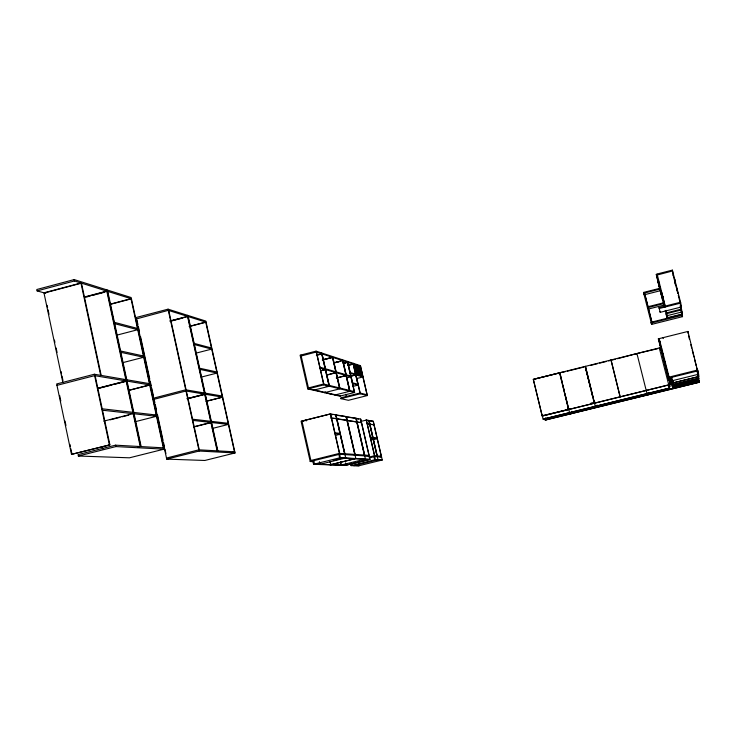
<?xml version="1.0" encoding="UTF-8"?>
<svg xmlns="http://www.w3.org/2000/svg" width="736" height="736" viewBox="0 0 736 736"><rect width="100%" height="100%" fill="white"/><g stroke="black" fill="none" stroke-linecap="round" stroke-linejoin="round"><path stroke-width="1.1" d="M163.76 447.856L115.58 445.17L78.08 454.609L78.375 456.016L129.462 457.81L164.036 449.153L131.174 297.546L74.161 279.579L36.8 289.506L37.094 290.886L45.761 293.324M37.094 290.886L74.456 280.968L131.45 298.816L110.52 304.318M44.51 292.974L81.475 283.167L101.182 375.406M84.576 296.958L106.784 291.088L125.828 379.601L123.657 380.162M85.072 297.105L107.263 291.244M86.682 296.958L90.004 296.074M92.221 295.495L95.551 294.612M97.768 294.023L104.42 292.266M110.06 304.18L131.008 298.669L149.417 383.622M168.066 309.175L136.031 317.547L166.722 459.126L204.838 460.469L235.042 452.953L205.832 321.08L168.066 309.175L199.152 451.03L235.042 452.953M169.85 320.979L187.533 316.37L204.415 392.987M170.228 321.089L187.892 316.489M116.739 335.174L137.733 329.71L114.696 323.674M170.596 321.2L182.74 318.035M189.134 326.388L205.74 322.074L222.116 395.996M189.483 326.49L206.08 322.184L168.323 310.362L136.703 318.844M122.654 362.682L143.704 357.254L120.87 352.332M149.85 383.695L94.337 374.238L56.672 383.953L71.493 454.37L109.894 444.848L95.156 375.737M196.19 353.096L211.729 349.094L194.414 344.558M97.906 388.185L126.123 380.935L140.236 446.55L138.055 447.092M98.394 388.258L126.592 381.018M98.891 388.323L111.89 384.992M114.062 384.431L125.976 381.377M128.598 390.301L149.693 384.9L163.337 447.838M129.048 390.365L147.908 385.544M201.471 377.044L217.037 373.069L199.879 369.371M367.181 394.79L360.014 393.015L340.685 397.863L340.869 398.654L348.422 400.301L367.365 395.554L360.447 365.672L316.075 351.146L300.104 355.221L307.768 388.921L339.866 396.143L354.623 392.435L347.475 361.422M316.351 355.129L321.88 353.841M317.823 354.991L322.083 353.906L329.296 385.416L326.094 386.225M659.005 307.648L660.229 312.322L681.26 307.032L680.524 302.229L659.005 307.648L659.226 308.494L680.736 303.076L672.364 270.13L657.101 274.013L665.215 306.084M660.054 286.911L659.254 287.114L656.291 274.418L657.147 274.206M323.113 359.646L332.433 357.273L339.48 387.936M322.267 359.968L332.626 357.328M322.46 360.024L332.81 357.392L339.848 388.028M672.575 270.977L657.34 274.96M186.87 398.664L204.663 394.137L217.157 450.846M188.342 398.434L205.013 394.202M188.71 398.489L205.372 394.257L217.847 450.883M103.785 421.13L133.161 413.669L102.506 410.21M333.914 362.784L342.608 360.576L349.471 390.411M334.098 362.839L340.612 361.183M110.188 419.842L119.968 417.358M122.139 416.806L128.662 415.15M334.273 362.894L340.786 361.247M343.197 363.253L347.484 362.158L354.264 391.589M343.372 363.308L347.659 362.222M344.614 363.087L346.757 362.544M322.957 369.214L325.091 368.672L319.93 367.181M321.025 370.613L325.284 369.527L320.123 368.046M322.488 370.456L325.68 369.647L335.956 372.591L326.618 374.955M206.761 401.065L222.364 397.118L234.48 451.812L232.318 452.346M347.889 365.35L353.16 364.007L357.834 384.238M205.988 401.405L222.686 397.173L185.996 391L154.137 399.271M348.054 365.406L353.501 364.118L360.18 393.052M153.99 415.582L156.216 415.012L133.805 412.436M652.271 323.408L651.48 323.601L651.029 322.276L682.143 314.474L682.53 316.646L651.673 324.383L643.512 292.44L660.137 288.227M135.35 421.654L156.501 416.3L134.09 413.77M356.077 366.16L358.165 365.636L359.214 370.19M643.715 293.222L660.339 289.009M356.242 366.215L358.322 365.691L359.38 370.236M358.395 366.905L360.465 366.381L367.025 394.744M326.996 375.056L335.294 372.959M660.707 290.619L644.221 294.796L643.512 292.44M354.605 369.932L356.702 369.398L355.644 364.817M356.215 371.146L358.303 370.622L359.361 375.185M336.242 377.954L346.03 375.48L336.324 372.692M336.61 378.046L346.389 375.581L350.87 376.86L346.573 377.945M661.894 296.921L662.731 296.709M662.759 296.82L661.922 297.031L656.291 274.418M350.4 376.234L355.681 374.9L350.373 373.327M350.713 376.243L355.994 374.909L362.912 376.961L356.702 378.534M307.768 388.921L323.785 384.873L354.623 392.435M663.412 299.699L662.584 299.911L660.965 292.882L661.82 292.661L663.486 300.003M313.508 390.209L329.296 386.225L321.687 352.986M647.965 306.746L663.246 302.892M664.544 303.407L648.158 307.538L651.986 322.294M319.074 391.46L319.902 391.258M71.493 454.37L109.894 444.848M648.637 308.982L663.789 305.164M324.493 392.684L339.857 388.81L332.433 356.5M352.894 386.4L358.184 385.066L352.572 383.557M194.175 426.65L210.901 422.436L192.804 420.394M78.375 456.016L115.883 446.577L164.036 449.153M193.78 427L211.591 422.519L228.408 424.414L212.253 428.472M329.765 393.87L330.565 393.659M334.88 395.02L349.83 391.258L342.599 359.83M666.733 312.846L681.426 309.074L682.18 314.024L667.028 317.832L665.27 310.537M666.558 315.818L681.913 311.981L680.303 305.596M666.568 315.854L667.386 315.652M340.869 398.654L360.198 393.797L367.365 395.554M681.536 316.066L682.327 315.864M312.782 460.883L313.554 464.287L345.304 465.41L370.042 459.328L360.769 419.115L330.418 413.908L301.088 421.24L310.215 461.518L313.646 461.656M302.156 421.056L330.611 413.936L339.636 453.394M330.648 418.03L336.527 418.628L331.651 418.186M166.722 459.126L199.152 451.03M336.223 419.042L338.404 418.499M345.598 416.861L346.417 416.65L355.092 454.434M672.078 379.693L669.061 380.429L668.26 378.166L658.352 338.836L687.948 331.439L698.924 376.547L672.419 383.06L670.846 377.531L672.419 383.06M658.352 338.836L659.364 341.964L660.21 341.752M360.879 421.397L366.418 420.09L374.661 455.759M661.379 347.42L533.278 379.362L542.165 415.978L673.458 383.704M565.165 371.726L560.501 372.591M567.355 371.183L583.712 367.117M590.833 365.341L597.485 363.685M599.702 363.133L606.354 361.477M608.571 360.925L615.222 359.278M617.44 358.726L636.134 353.768L636.336 354.559M657.506 348.754L637.744 353.363M661.83 349.03L660.965 349.232L661.94 352.148L659.364 341.964M369.132 424.212L373.952 424.681L370.144 424.378M337.741 433.918L339.903 433.375L334.917 432.768M335.772 435.316L340.096 434.24L335.119 433.642M664.452 359.444L663.596 359.656L664.507 362.333L665.344 362.13M370.631 438.739L372.867 438.187L370.539 437.902M370.953 438.776L373.18 438.224L377.191 438.702L372.784 439.797M310.215 461.518L339.636 454.259L369.316 456.191M313.554 464.287L340.418 457.672L370.042 459.328M333.279 460.589L339.857 458.97M354.283 455.464L355.111 455.262M668.26 378.166L697.967 370.852M319.231 464.49L345.718 457.967L335.846 414.837M354.853 458.73L330.731 464.664L329.986 461.398M672.483 380.494L670.284 381.082M330.096 464.876L355.856 458.537L346.233 416.622M366.776 455.915L368.966 455.372L360.603 419.088M671.692 380.862L698.814 374.182M660.689 346.03L660.146 344.384L669.65 382.076L672.695 381.312M369.104 457.074L374.495 455.75L381.395 456.219M673.044 382.398L670.073 383.254L668.417 376.685M672.557 380.65L673.265 382.858L698.078 376.703L697.102 371.119M541.972 415.187L542.772 414.994M567.686 408.866L569.278 408.471M590.999 403.126L595.01 402.141M369.288 457.866L374.679 456.541L381.57 456.992L380.816 457.176M340.372 465.235L365.442 459.071L356.058 418.306M568.514 409.363L542.193 415.785L533.361 379.408L559.599 372.95L568.45 409.326M698.464 376.105L699.2 382.278L545.477 420.017L543.076 419.134L669.42 388.102L543.159 419.161L542.322 416.042L668.638 384.983L669.935 389.464M672.244 384.146L673.054 383.953M379.031 456.752L381.239 456.21L373.152 421.24L369.343 420.909M672.943 384.652L673.707 386.952L672.134 381.45L672.943 384.652L699.007 378.24M369.086 459.512L345.92 465.207L345.442 463.119M673.238 382.315L673.771 384.45L698.179 378.497L697.627 376.317M668.352 386.538L673.495 385.324M674.093 385.452L698.234 379.518M674.121 385.544L698.243 379.62L697.7 377.412M350.575 463.56L351.044 465.612L375.397 459.632L382.269 460.009L373.308 421.268L366.261 420.063L375.397 459.632M699.126 380.714L673.017 387.219L673.468 388.544L672.226 384.1L673.026 387.265L699.136 380.852M353.841 465.713L378.01 459.77L368.938 420.523M382.269 460.009L358.414 465.87L351.044 465.612M545.404 419.989L699.2 382.232M166.86 457.939L198.886 449.825L234.793 451.83M313.352 461.398L311.07 461.306L301.944 421.029L303.885 421.305M311.08 460.442L339.434 453.376L369.132 455.391M313.84 460.681L314.41 464.076L346.095 465.216L345.616 463.128M340.63 461.877L340.998 465.032M369.251 459.522L339.563 457.884L338.974 454.48M381.506 460.202L374.615 459.816L374.063 456.743M102.203 408.802L132.876 412.326M192.538 419.198L210.643 421.277M211.342 421.36L228.16 423.292M370.355 437.11L372.683 437.396M373.005 437.442L377.016 437.929M57.528 385.434L56.976 385.351L94.631 375.645L150.126 384.974M153.879 398.084L185.73 389.804L222.447 396.06M336.913 418.692L346.904 420.311L337.18 419.078M347.272 420.366L356.721 421.894L347.502 420.744M367.227 423.596L369.582 423.973L367.246 423.908M330.768 414.322L332.792 414.672M347.705 417.22L355.884 418.278L364.357 455.06M356.528 418.729L358.717 419.097M365.645 420.284L368.782 420.495L376.961 455.915M120.584 350.998L143.419 355.976M199.631 368.221L216.789 371.956M340.648 395.94L308.614 388.7L300.95 355.01M308.632 387.881L323.582 384.008L354.439 391.635M346.435 396.502L345.754 394.238M114.411 322.35L137.457 328.431M194.166 343.408L211.48 347.99M352.388 382.766L358 384.284M325.487 368.791L335.763 371.754M336.131 371.864L345.846 374.67M346.205 374.771L350.686 376.068M355.81 374.127L362.738 376.197M350.189 372.536L355.497 374.118M301.364 355.939L316.268 352.01L360.622 366.436M354.743 369.518L361.689 371.671M354.568 368.727L361.514 370.907M543.95 418.968L546.186 419.796L545.689 417.763M568.836 412.859L570.731 413.77M571.578 413.604L569.572 412.629L565 393.87M570.428 412.464L572.304 413.384L571.798 411.35M534.069 379.16L558.909 372.986L559.102 373.778M594.532 406.548L596.068 407.551M596.905 407.385L595.277 406.318L585.424 366.316L590.971 388.636M596.132 406.152L597.641 407.164L597.144 405.122M594.486 403.07L593.713 399.768M620.062 396.778L610.963 360.033M620.19 396.75L611.092 359.996M646.226 393.852L647.036 395.039M647.855 394.882L646.999 393.613L636.944 353.565M647.836 393.456L648.628 394.643L648.112 392.601M668.628 388.35L669.125 389.611M669.65 382.076L670.468 384.376L668.5 376.574M669.907 380.227L659.226 338.68M671.296 384.229L669.916 379.647M668.923 377.154L697.746 369.996L697.884 372.444L696.753 367.954M659.281 347.935L669.926 389.418M651.673 324.383L651.222 323.067L682.346 315.256L680.322 306.71M673.836 387.062L674.259 388.35L673.744 386.299M673.771 384.45L674.516 386.759L698.308 380.862L698.17 378.451M671.71 377.32L673.247 382.803M673.072 274.822L676.338 287.656M676.872 289.736L677.746 293.213M678.279 295.292L679.935 301.843M680.478 303.931L681.26 307.032M688.583 335.791L689.43 339.195M690.837 344.669L691.684 348.064M692.245 350.216L693.938 356.932M694.499 359.085L696.192 365.792M698.096 373.281L698.648 375.461M680.294 304.621L681.637 309.884L666.098 313.794L667.028 317.832M680.312 306.627L681.692 312.064M697.526 374.523L698.335 377.586M681.205 311.429L682.53 316.646M697.516 377.734L698.4 382.426L697.875 380.374M658.913 281.925L659.116 282.734M662.483 295.697L665.28 307.068M666.098 310.325L667.828 317.63M658.122 282.284L664.323 306.967M660.017 311.494L660.229 312.322M663.044 337.732L663.265 338.578M670.643 382.131L670.846 382.941M662.602 353.17L663.449 356.509M661.793 350.41L663.449 356.997M664.001 359.168L665.657 365.755M666.209 367.926L667.865 374.514M662.188 353.17L669.061 380.429M660.404 348.882L660.109 347.797L660.312 348.597M648.085 306.783L644.506 293.02L651.829 322.074M591.523 390.862L593.17 397.541M590.704 388.7L585.157 366.381L594.274 403.172L593.446 399.832M591.256 390.926L592.903 397.606M562.286 382.757L559.838 372.756L568.68 409.464M562.828 384.974L564.457 391.644M359.564 366.096L360.612 370.622M360.796 371.395L361.845 375.93M359.407 366.04L360.456 370.576M360.631 371.34L361.68 375.884M359.554 371.008L360.603 375.562M359.389 370.962L360.447 375.516M357.07 365.277L358.128 369.849M356.905 365.231L357.963 369.794M358.138 370.567L359.196 375.139M369.095 420.55L377.274 455.934M355.81 364.872L356.868 369.454M357.043 370.226L358.11 374.817M356.886 370.18L357.944 374.762M354.54 364.458L355.598 369.058M355.782 369.84L356.84 374.44M354.375 364.403L355.433 369.003M355.617 369.785L356.675 374.385M353.151 363.28L360.198 393.797M347.824 362.278L352.562 382.812M342.958 360.695L349.821 390.494M356.233 418.342L364.688 455.087M358.717 463.671L359.177 465.686L351.817 465.419L351.348 463.367M358.552 463.662L359.012 465.676M354.734 454.416L346.058 416.594L335.193 415.086L336.039 414.874L344.936 453.753M321.678 353.777L328.9 385.324M335.653 414.8L344.558 453.726M316.48 352.084L323.785 384.054M316.075 351.146L323.785 384.873M330.418 413.908L340.418 457.672M325.119 391.644L325.312 392.472M340.446 461.868L341.173 465.042M330.179 461.408L330.924 464.674M319.562 462.042L320.068 464.278M319.36 462.033L319.875 464.278M305.946 420.109L306.139 420.983M188.25 316.6L205.114 393.107M187.643 315.339L217.506 450.864M168.719 310.482L186.116 389.868M186.374 391.064L199.254 449.843M136.942 319.967L137.908 324.429M138.396 326.655L139.362 331.126M140.567 336.702L149.767 379.104M150.254 381.34L151.22 385.802M151.699 388.038L153.392 395.848M154.376 400.384L154.854 402.592M155.342 404.809L156.299 409.234M157.495 414.773L163.015 440.229M163.502 442.437L164.459 446.872M164.938 449.08L165.894 453.505M107.75 291.392L126.776 379.767M127.061 381.101L141.156 446.596M106.987 289.92L140.696 446.568M100.666 375.314L80.951 283.001L43.958 292.818L62.91 382.674M115.58 445.17L115.883 446.577M74.161 279.579L74.456 280.968M94.337 374.238L109.379 444.82M102.341 446.715L102.81 448.932M47.113 305.32L47.592 307.565M48.061 309.81L49.008 314.3M54.455 340.106L54.924 342.35M56.111 347.962L57.058 352.452M61.079 371.533L61.557 373.778M62.026 376.022L62.974 380.512M59.634 395.444L60.803 401M65.016 421.02L65.955 425.472M69.929 444.378L70.398 446.605M70.868 448.822L72.036 454.388M672.364 270.13L673.302 275.752M674.765 279.634L675.39 283.912M674.553 278.788L675.022 282.008M675.216 283.286L675.51 285.31M676.945 288.19L677.23 290.242M677.157 289.036L677.736 293.121M687.948 331.439L688.188 333.629M698.252 376.197L698.335 377.734M357.061 421.949L356.261 422.151L361.422 422.657L357.061 421.949"/></g></svg>
